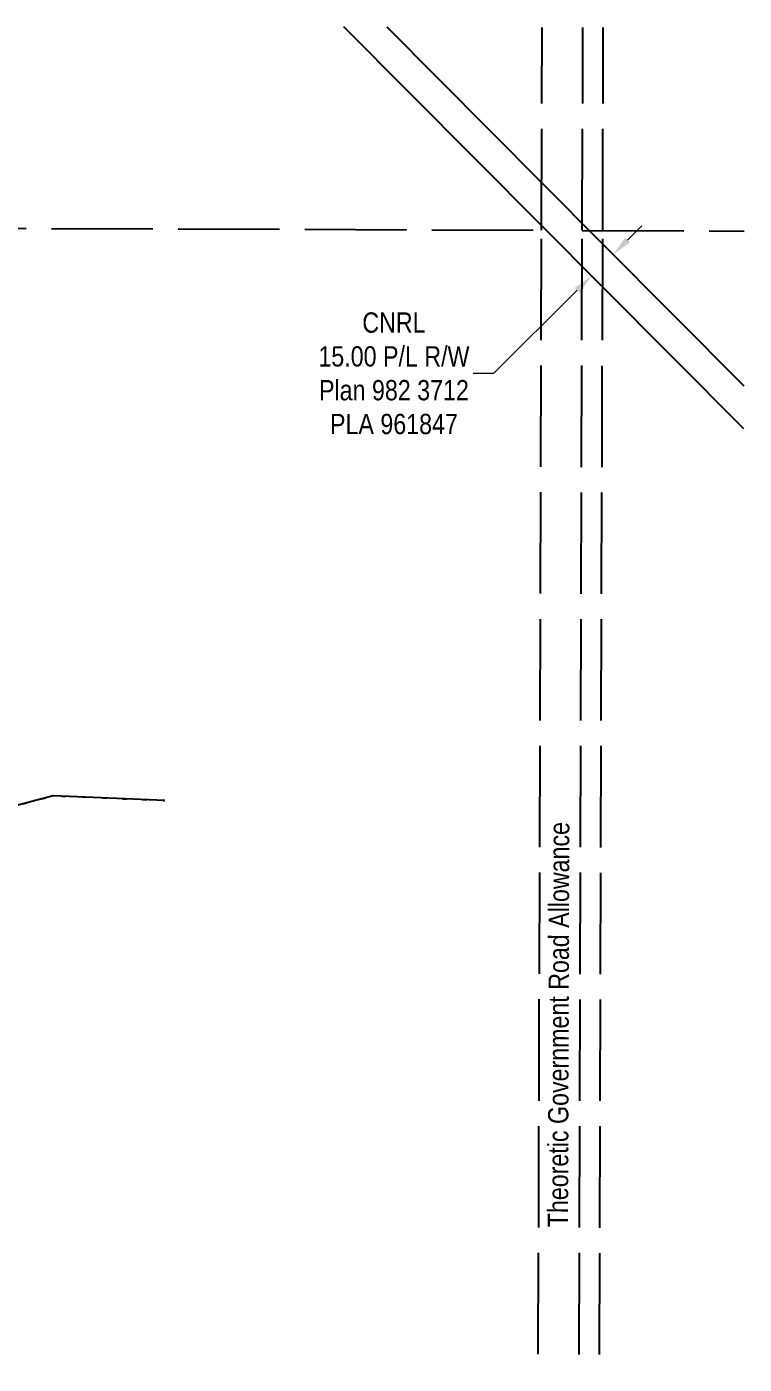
# Model space of a CAD drawing. Extents: x 482695 to 490591, y 6049436 to 6054495.
# Drawn here: x 486675 to 487029, y 6050123 to 6050783 of the extents above; entities that cross this region are included whole.
import ezdxf
from ezdxf.enums import TextEntityAlignment as Align

# ---------------------------------------------------------------- set-up
doc = ezdxf.new("R2010")
doc.units = 0
doc.header["$LTSCALE"] = 5
doc.header["$PDSIZE"] = 0.5
doc.linetypes.add('foc-UNSURVEYED', pattern=[12.5, 10, -2.5])
doc.linetypes.add('foc-WHEELTRACKS', pattern=[2, 0.4, -1.6])
doc.layers.get('Defpoints').update_dxf_attribs({"color": 9})
for name, color, linetype in [('F-RW', 190, 'Continuous'), ('L-ROAD-T', 7, 'Continuous'), ('L-USEC', 7, 'foc-UNSURVEYED'), ('T-WATER', 160, 'Continuous'), ('T-WATER-P3', 160, 'foc-WHEELTRACKS')]:
    doc.layers.add(name, color=color, linetype=linetype)
doc.layers.add('F-RW-T', color=190, linetype='Continuous', lineweight=9)
doc.styles.add('80CG', font='ARIALN.TTF', dxfattribs={"height": 10})
doc.styles.add('80L', font='ARIALN.TTF', dxfattribs={"height": 10})
doc.styles.add('foc-LtypeFont', font='ARIALN.TTF', dxfattribs={"height": 7.35})
doc.linetypes.add('foc-TOPO-flowdirection-NOLINE', pattern='A,0,[">",foc-LtypeFont,S=0.3,R=0,X=0,Y=-0.945],-20,[">",foc-LtypeFont,S=0.3,R=0,X=0,Y=-0.945],0', length=20)
doc.dimstyles.new('Compass 5 000', dxfattribs={"dimscale": 5, "dimtxt": 9, "dimasz": 2, "dimexe": 0.2, "dimexo": 0.0625, "dimgap": 0.5, "dimtad": 0, "dimtih": 1, "dimtoh": 1, "dimzin": 0, "dimdsep": 46, "dimtxsty": '80CG', "dimcen": 0.1, "dimse1": 1, "dimse2": 1, "dimclrd": 256, "dimclrt": 256, "dimaunit": 1, "dimadec": 4, "dimazin": 0, "dimtfac": 0.06, "dimtofl": 0, "dimtmove": 0, "dimatfit": 1, "dimfxl": 0.2, "dimtolj": 1, "dimtzin": 0, "dimlwd": -1, "dimarcsym": 0})

# ---------------------------------------------------------------- blocks, each defined once
blk = doc.blocks.new('*D487')
at = {"layer": 'Defpoints', "color": 0, "transparency": 16777216}
for p in [(486964.41, 6050670.6), (487002.76, 6050632.03), (486992.13, 6050621.46)]:
    blk.add_point(p, dxfattribs=at)
at = {"layer": 'F-RW-T', "transparency": 16777216}
for p, q in [((486971.5, 6050677.65), (486978.59, 6050684.7)), ((486946.69, 6050652.98), (486905.44, 6050611.96)), ((486905.44, 6050611.96), (486895.44, 6050611.96))]:
    blk.add_line(p, q, dxfattribs=at)
for points in [[(486970.33, 6050678.83), (486972.68, 6050676.47), (486964.41, 6050670.6)], [(486945.51, 6050654.16), (486947.86, 6050651.79), (486953.78, 6050660.03)]]:
    blk.add_solid(points, dxfattribs=at)
at = {"layer": 'F-RW-T', "transparency": 16777216, "insert": (486856.35, 6050611.96), "char_height": 10, "attachment_point": 5, "style": '80CG'}
blk.add_mtext('\\A1;CNRL\\P15.00 P/L R/W\\PPlan 982 3712\\PPLA 961847', dxfattribs=at)

msp = doc.modelspace()

# ---------------------------------------------------------------- linework, layer by layer
at = {"layer": 'F-RW'}
for points in [[(487028.787, 6050584.595), (486959.185, 6050654.591), (486929.112, 6050684.834), (486831.616, 6050782.883)], [(486852.83, 6050782.811), (486929.173, 6050706.035), (486959.245, 6050675.791), (487028.847, 6050605.795)]]:
    msp.add_lwpolyline(points, dxfattribs=at)
at = {"layer": 'L-USEC', "flags": 128}
for points in [[(486929.105, 6050682.603), (486929.391, 6050782.55)], [(486949.211, 6050682.534), (486949.497, 6050782.481)], [(486959.264, 6050682.5), (486959.55, 6050782.447)], [(486124.962, 6050685.344), (486929.105, 6050682.603)], [(486926.804, 6049878.378), (486929.105, 6050682.603)], [(486946.91, 6049878.309), (486949.211, 6050682.505)], [(486949.211, 6050682.505), (487029.051, 6050682.116)], [(486956.963, 6049878.275), (486959.264, 6050682.456)]]:
    msp.add_lwpolyline(points, dxfattribs=at)
at = {"layer": 'T-WATER', "linetype": 'foc-TOPO-flowdirection-NOLINE', "ltscale": 0.8, "flags": 128}
msp.add_lwpolyline([(486743.407, 6050401.351), (486688.377, 6050403.737), (486588.975, 6050377.369), (486548.705, 6050376.573), (486528.784, 6050356.242), (486484.686, 6050358.948)], dxfattribs=at)
at = {"layer": 'T-WATER-P3', "flags": 128}
msp.add_lwpolyline([(486484.686, 6050358.948), (486528.784, 6050356.242), (486548.705, 6050376.573), (486588.975, 6050377.369), (486688.377, 6050403.737), (486743.407, 6050401.351)], dxfattribs=at)

# ---------------------------------------------------------------- texts
at = {"layer": 'L-ROAD-T', "style": '80L'}
msp.add_text('Theoretic Government Road Allowance', height=9.99471, rotation=89.815342, dxfattribs=at).set_placement((486937.502, 6050290.873), align=Align.MIDDLE_CENTER)

# ---------------------------------------------------------------- dimensions: what is measured, and where the dimension line sits
at = {"layer": 'F-RW-T'}
dim = msp.add_linear_dim(base=(486964.411, 6050670.597), p1=(486992.134, 6050621.456), p2=(487002.764, 6050632.026), angle=44.838274, text='CNRL\\P15.00 P/L R/W\\PPlan 982 3712\\PPLA 961847', dimstyle='Compass 5 000', dxfattribs=at)
dim.commit()
dim.dimension.update_dxf_attribs({"geometry": '*D487', "text_midpoint": (486856.353, 6050611.957), "dimtype": 161})

doc.saveas('drawing.dxf')
